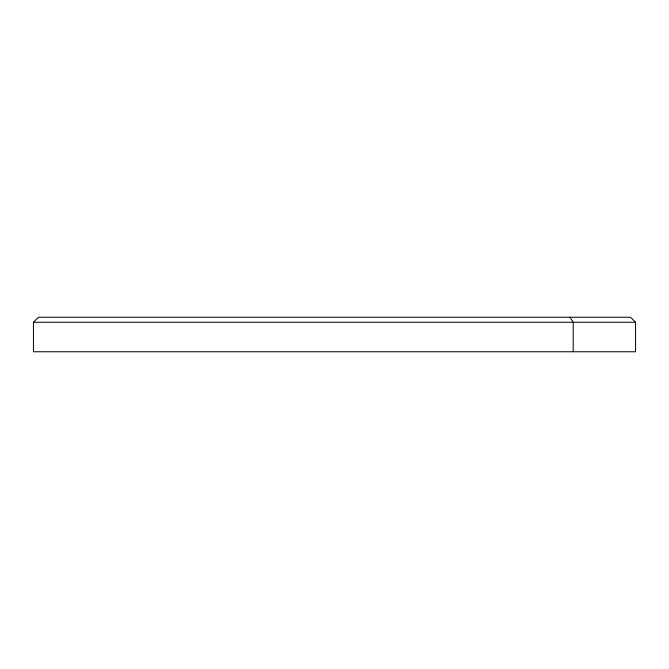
<?xml version="1.0" encoding="UTF-8"?>
<svg xmlns="http://www.w3.org/2000/svg" width="669" height="669" viewBox="0 0 669 669"><rect width="100%" height="100%" fill="white"/><g stroke="black" fill="none" stroke-linecap="round" stroke-linejoin="round"><path stroke-width="1" d="M33.45 322.249L38.459 317.248L630.541 317.248L635.55 322.249L635.55 351.752L33.45 351.752L33.45 322.249L635.55 322.249M569.971 317.248L573.208 322.249L573.208 351.752"/></g></svg>
